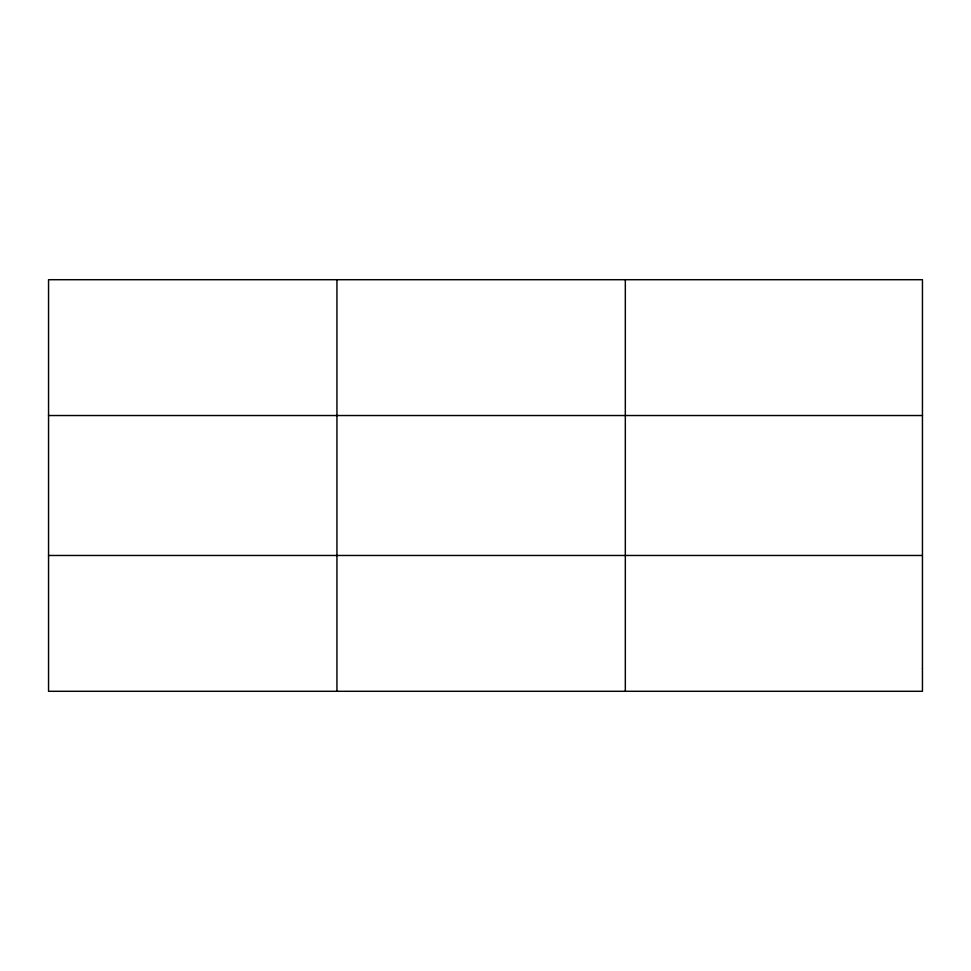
<?xml version="1.0" encoding="UTF-8"?>
<svg xmlns="http://www.w3.org/2000/svg" width="971" height="971" viewBox="0 0 971 971"><rect width="100%" height="100%" fill="white"/><g stroke="black" fill="none" stroke-linecap="round" stroke-linejoin="round"><path stroke-width="1.46" d="M336.937 691.291L336.937 279.709M625.324 691.291L625.324 279.709M48.55 415.527L922.45 415.527M48.55 555.473L922.45 555.473M922.45 668.655L922.45 691.291L48.55 691.291L48.55 279.709L922.45 279.709L922.45 668.655"/></g></svg>
